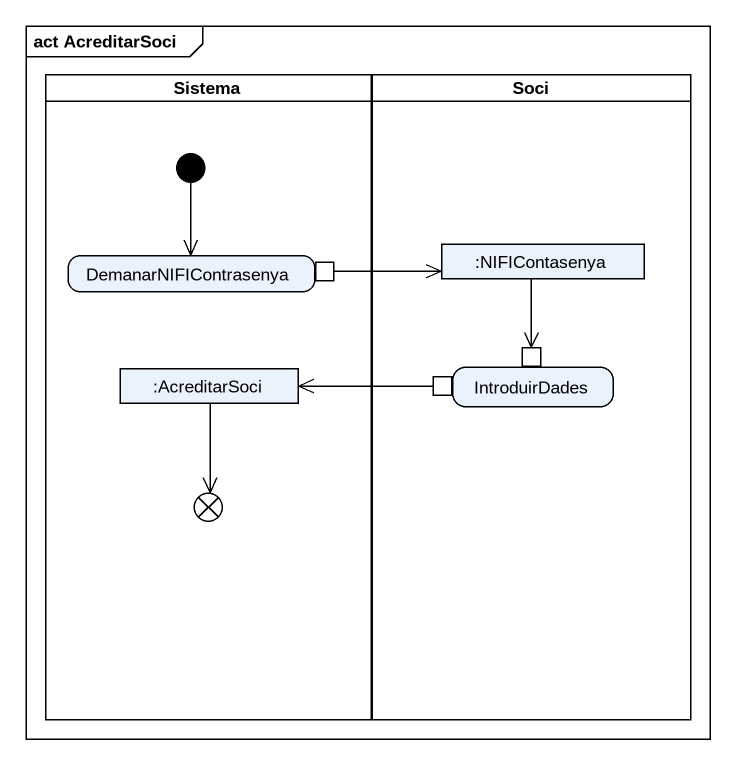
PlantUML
@startuml
mainframe act AcreditarSoci
hide empty description
state Sistema <<partition>> {
  state DemanarNIFIContrasenya {
    state pin1 <<outputPin>>
  }
  state ":AcreditarSoci" as AcreditarSoci <<object>>
  state flowfinal1 <<end>>
  [*] --> DemanarNIFIContrasenya
}
state Soci <<partition>> {
  state ":NIFIContasenya" as NIFIContasenya <<object>>
  state IntroduirDades {
    state pin2 <<outputPin>>
    state pin3 <<inputPin>>
  }
}
pin1 -right-> NIFIContasenya
NIFIContasenya --> pin3
AcreditarSoci --> flowfinal1
pin2 -left-> AcreditarSoci
@enduml
